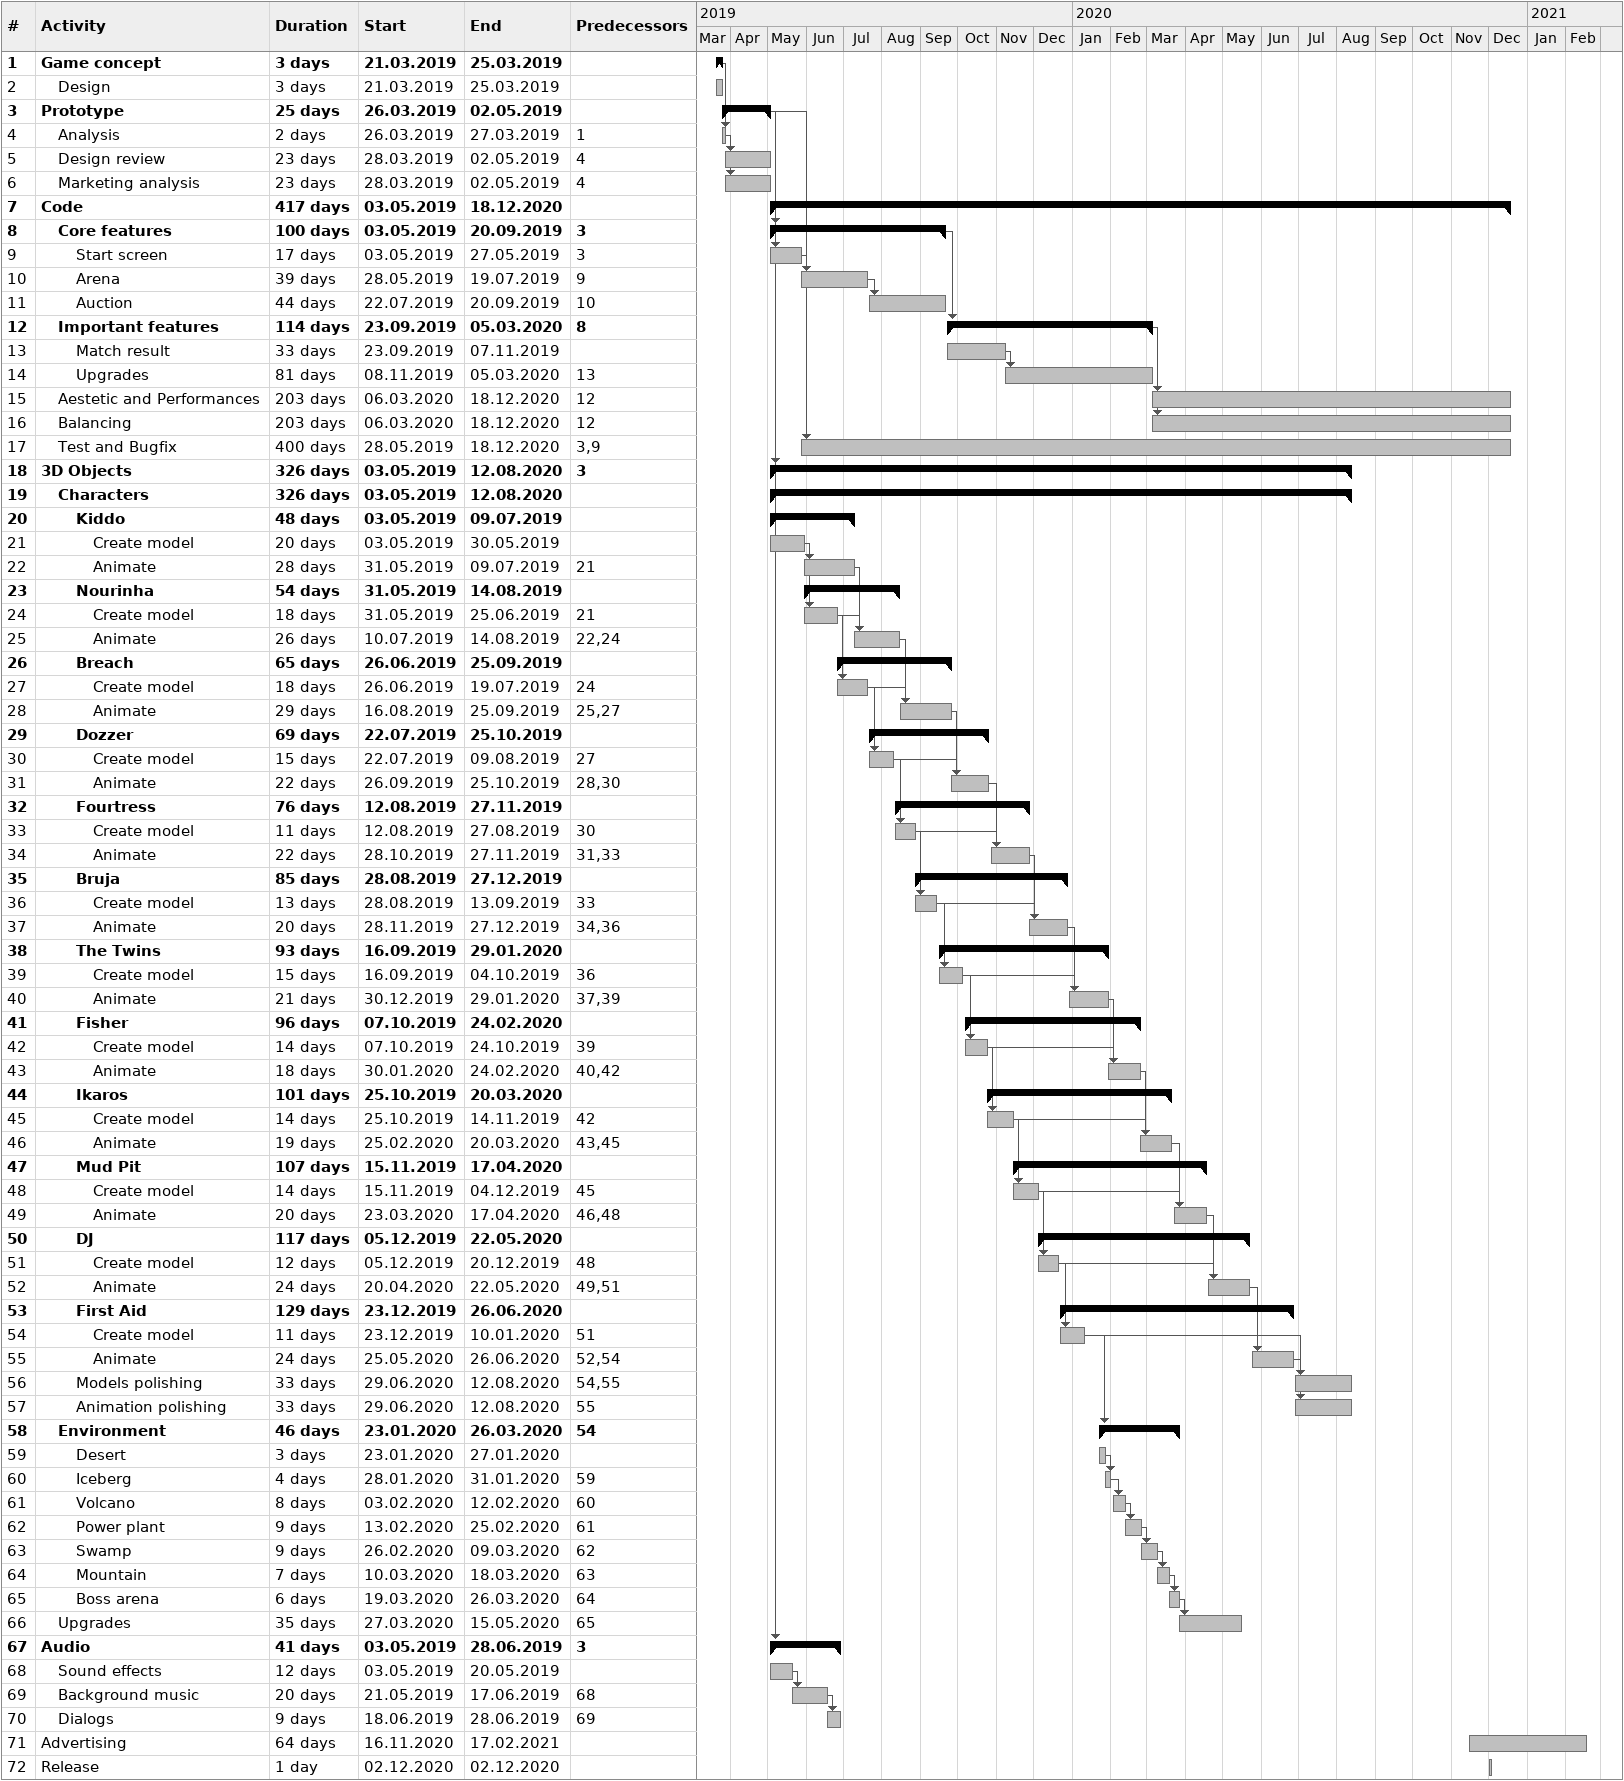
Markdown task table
| ID | Level | Task | Duration | Start | Finish | Predecessors |
|---|---|---|---|---|---|---|
| 1 | 1 | **Game concept** | 3d | 2019-03-21 | 2019-03-25 |  |
| 2 | 2 | Design | 3d | 2019-03-21 | 2019-03-25 |  |
| 3 | 1 | **Prototype** | 25d | 2019-03-26 | 2019-05-02 |  |
| 4 | 2 | Analysis | 2d | 2019-03-26 | 2019-03-27 | 1 |
| 5 | 2 | Design review | 23d | 2019-03-28 | 2019-05-02 | 4 |
| 6 | 2 | Marketing analysis | 23d | 2019-03-28 | 2019-05-02 | 4 |
| 7 | 1 | **Code** | 417d | 2019-05-03 | 2020-12-18 |  |
| 8 | 2 | **Core features** | 100d | 2019-05-03 | 2019-09-20 | 3 |
| 9 | 3 | Start screen | 17d | 2019-05-03 | 2019-05-27 | 3 |
| 10 | 3 | Arena | 39d | 2019-05-28 | 2019-07-19 | 9 |
| 11 | 3 | Auction | 44d | 2019-07-22 | 2019-09-20 | 10 |
| 12 | 2 | **Important features** | 114d | 2019-09-23 | 2020-03-05 | 8 |
| 13 | 3 | Match result | 33d | 2019-09-23 | 2019-11-07 |  |
| 14 | 3 | Upgrades | 81d | 2019-11-08 | 2020-03-05 | 13 |
| 15 | 2 | Aestetic and Performances | 203d | 2020-03-06 | 2020-12-18 | 12 |
| 16 | 2 | Balancing | 203d | 2020-03-06 | 2020-12-18 | 12 |
| 17 | 2 | Test and Bugfix | 400d | 2019-05-28 | 2020-12-18 | 3, 9 |
| 18 | 1 | **3D Objects** | 326d | 2019-05-03 | 2020-08-12 | 3 |
| 19 | 2 | **Characters** | 326d | 2019-05-03 | 2020-08-12 |  |
| 20 | 3 | **Kiddo** | 48d | 2019-05-03 | 2019-07-09 |  |
| 21 | 4 | Create model | 20d | 2019-05-03 | 2019-05-30 |  |
| 22 | 4 | Animate | 28d | 2019-05-31 | 2019-07-09 | 21 |
| 23 | 3 | **Nourinha** | 54d | 2019-05-31 | 2019-08-14 |  |
| 24 | 4 | Create model | 18d | 2019-05-31 | 2019-06-25 | 21 |
| 25 | 4 | Animate | 26d | 2019-07-10 | 2019-08-14 | 22, 24 |
| 26 | 3 | **Breach** | 65d | 2019-06-26 | 2019-09-25 |  |
| 27 | 4 | Create model | 18d | 2019-06-26 | 2019-07-19 | 24 |
| 28 | 4 | Animate | 29d | 2019-08-16 | 2019-09-25 | 25, 27 |
| 29 | 3 | **Dozzer** | 69d | 2019-07-22 | 2019-10-25 |  |
| 30 | 4 | Create model | 15d | 2019-07-22 | 2019-08-09 | 27 |
| 31 | 4 | Animate | 22d | 2019-09-26 | 2019-10-25 | 28, 30 |
| 32 | 3 | **Fourtress** | 76d | 2019-08-12 | 2019-11-27 |  |
| 33 | 4 | Create model | 11d | 2019-08-12 | 2019-08-27 | 30 |
| 34 | 4 | Animate | 22d | 2019-10-28 | 2019-11-27 | 31, 33 |
| 35 | 3 | **Bruja** | 85d | 2019-08-28 | 2019-12-27 |  |
| 36 | 4 | Create model | 13d | 2019-08-28 | 2019-09-13 | 33 |
| 37 | 4 | Animate | 20d | 2019-11-28 | 2019-12-27 | 34, 36 |
| 38 | 3 | **The Twins** | 93d | 2019-09-16 | 2020-01-29 |  |
| 39 | 4 | Create model | 15d | 2019-09-16 | 2019-10-04 | 36 |
| 40 | 4 | Animate | 21d | 2019-12-30 | 2020-01-29 | 37, 39 |
| 41 | 3 | **Fisher** | 96d | 2019-10-07 | 2020-02-24 |  |
| 42 | 4 | Create model | 14d | 2019-10-07 | 2019-10-24 | 39 |
| 43 | 4 | Animate | 18d | 2020-01-30 | 2020-02-24 | 40, 42 |
| 44 | 3 | **Ikaros** | 101d | 2019-10-25 | 2020-03-20 |  |
| 45 | 4 | Create model | 14d | 2019-10-25 | 2019-11-14 | 42 |
| 46 | 4 | Animate | 19d | 2020-02-25 | 2020-03-20 | 43, 45 |
| 47 | 3 | **Mud Pit** | 107d | 2019-11-15 | 2020-04-17 |  |
| 48 | 4 | Create model | 14d | 2019-11-15 | 2019-12-04 | 45 |
| 49 | 4 | Animate | 20d | 2020-03-23 | 2020-04-17 | 46, 48 |
| 50 | 3 | **DJ** | 117d | 2019-12-05 | 2020-05-22 |  |
| 51 | 4 | Create model | 12d | 2019-12-05 | 2019-12-20 | 48 |
| 52 | 4 | Animate | 24d | 2020-04-20 | 2020-05-22 | 49, 51 |
| 53 | 3 | **First Aid** | 129d | 2019-12-23 | 2020-06-26 |  |
| 54 | 4 | Create model | 11d | 2019-12-23 | 2020-01-10 | 51 |
| 55 | 4 | Animate | 24d | 2020-05-25 | 2020-06-26 | 52, 54 |
| 56 | 3 | Models polishing | 33d | 2020-06-29 | 2020-08-12 | 54, 55 |
| 57 | 3 | Animation polishing | 33d | 2020-06-29 | 2020-08-12 | 55 |
| 58 | 2 | **Environment** | 46d | 2020-01-23 | 2020-03-26 | 54 |
| 59 | 3 | Desert | 3d | 2020-01-23 | 2020-01-27 |  |
| 60 | 3 | Iceberg | 4d | 2020-01-28 | 2020-01-31 | 59 |
| 61 | 3 | Volcano | 8d | 2020-02-03 | 2020-02-12 | 60 |
| 62 | 3 | Power plant | 9d | 2020-02-13 | 2020-02-25 | 61 |
| 63 | 3 | Swamp | 9d | 2020-02-26 | 2020-03-09 | 62 |
| 64 | 3 | Mountain | 7d | 2020-03-10 | 2020-03-18 | 63 |
| 65 | 3 | Boss arena | 6d | 2020-03-19 | 2020-03-26 | 64 |
| 66 | 2 | Upgrades | 35d | 2020-03-27 | 2020-05-15 | 65 |
| 67 | 1 | **Audio** | 41d | 2019-05-03 | 2019-06-28 | 3 |
| 68 | 2 | Sound effects | 12d | 2019-05-03 | 2019-05-20 |  |
| 69 | 2 | Background music | 20d | 2019-05-21 | 2019-06-17 | 68 |
| 70 | 2 | Dialogs | 9d | 2019-06-18 | 2019-06-28 | 69 |
| 71 | 1 | Advertising | 64d | 2020-11-16 | 2021-02-17 |  |
| 72 | 1 | Release | 1d | 2020-12-02 | 2020-12-02 |  |
